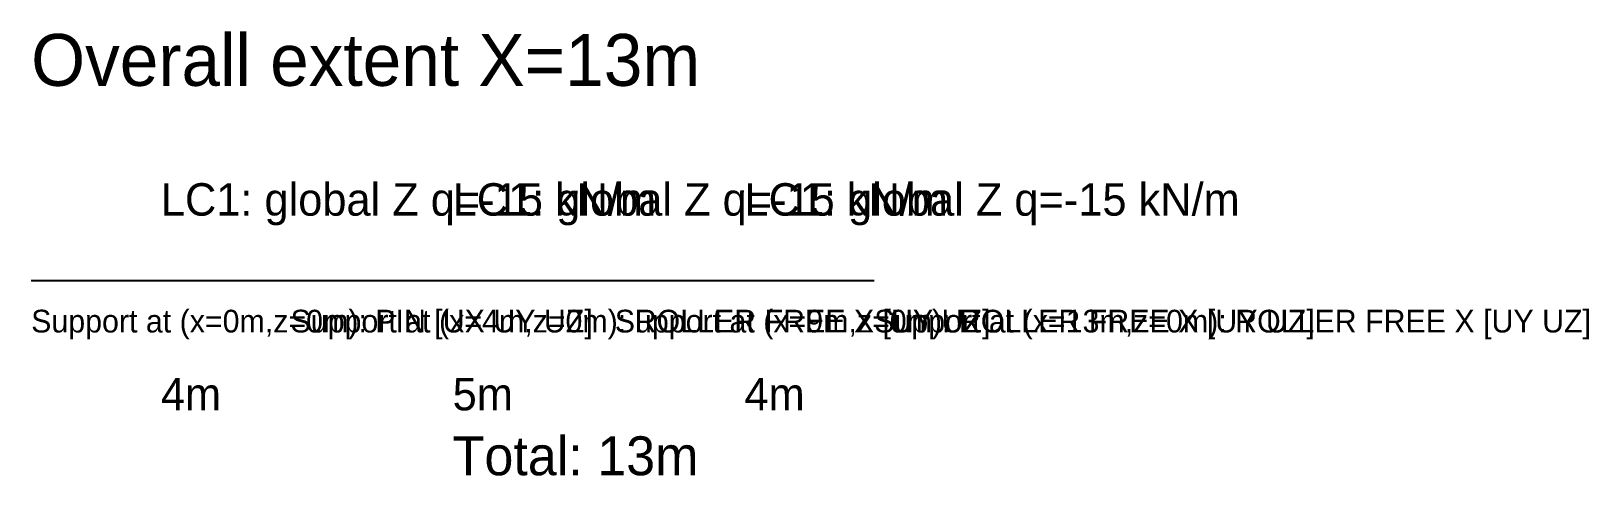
# Model space of a CAD drawing. Header units: metres. Extents: x 0 to 24, y -3 to 3.8.
import ezdxf

# ---------------------------------------------------------------- set-up
doc = ezdxf.new("R2010")
doc.units = ezdxf.units.M
for name, color, linetype in [('DIM', 5, 'CONTINUOUS'), ('LOAD', 1, 'CONTINUOUS'), ('STRUCT', 7, 'CONTINUOUS'), ('SUPPORT', 3, 'CONTINUOUS')]:
    doc.layers.add(name, color=color, linetype=linetype)

msp = doc.modelspace()

# ---------------------------------------------------------------- linework, layer by layer
at = {"layer": 'STRUCT'}
for p, q in [((0, 0), (4, 0)), ((4, 0), (9, 0)), ((9, 0), (13, 0))]:
    msp.add_line(p, q, dxfattribs=at)

# ---------------------------------------------------------------- texts
at = {"layer": 'DIM'}
for s, height, p in [('4m', 0.5, (2, -2)), ('5m', 0.5, (6.5, -2)), ('4m', 0.5, (11, -2)), ('Total: 13m', 0.6, (6.5, -3))]:
    msp.add_text(s, height=height, dxfattribs=at).set_placement(p)
at = {"layer": 'LOAD'}
for p in [(2, 1), (6.5, 1), (11, 1)]:
    msp.add_text('LC1: global Z q=-15 kN/m', height=0.5, dxfattribs=at).set_placement(p)
at = {"layer": 'SUPPORT'}
for s, p in [('Support at (x=0m,z=0m): PIN [UX UY UZ]', (0, -0.8)), ('Support at (x=4m,z=0m): ROLLER FREE X [UY UZ]', (4, -0.8)), ('Support at (x=9m,z=0m): ROLLER FREE X [UY UZ]', (9, -0.8)), ('Support at (x=13m,z=0m): ROLLER FREE X [UY UZ]', (13, -0.8))]:
    msp.add_text(s, height=0.35, dxfattribs=at).set_placement(p)
at = {"layer": 'TEXT'}
msp.add_text('Overall extent X=13m', height=0.8, dxfattribs=at).set_placement((0, 3))

doc.saveas('drawing.dxf')
